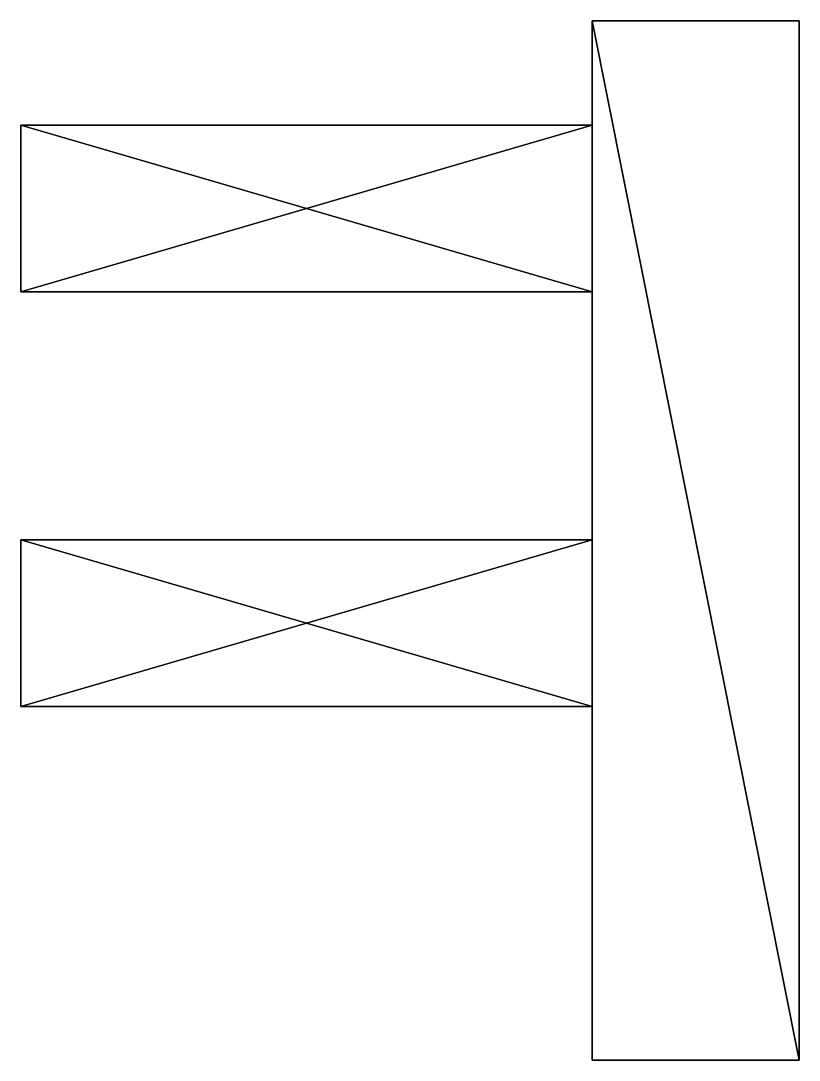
# Model space of a CAD drawing. Extents: x -71 to 11, y -17 to 92.
import ezdxf

# ---------------------------------------------------------------- set-up
doc = ezdxf.new("R2010")
doc.units = 0
doc.layers.add('fence09', color=250, linetype='CONTINUOUS')

msp = doc.modelspace()

# ---------------------------------------------------------------- meshes
at = {"layer": 'fence09'}
mesh = msp.add_polyface(dxfattribs=at)
corners = [(-70.780046, 80.960057, -4.716662), (-70.780046, 80.960057, 4.716662), (-70.780046, 19.92316, -4.716662), (-70.780046, 19.92316, 4.716662), (-70.780046, 37.421882, -4.716662), (-70.780046, 37.421882, 4.716662), (-70.780046, 63.461335, -4.716662), (-70.780046, 63.461335, 4.716662), (-10.785084, 37.421882, 4.716662), (-10.785084, 37.421882, -4.716662), (-10.785084, 63.461335, 4.716662), (-10.785084, 63.461335, -4.716662), (-10.785084, 80.960057, -4.716662), (-10.785084, 10.965168, -4.716662), (-10.785084, 19.92316, 4.716662), (-10.785084, 19.92316, -4.716662), (10.943706, -17.193525, 6.037753), (10.943706, 91.925225, 6.037753), (-10.785084, -17.193525, 6.037753), (-10.785084, 91.925225, 6.037753), (-10.785084, -17.193525, -6.037753), (-10.785084, 91.925225, -6.037753), (10.943706, -17.193525, -6.037753), (10.943706, 91.925225, -6.037753), (-10.785084, 10.965168, 4.716662), (-10.785084, 80.960057, 4.716662)]
mesh.append_faces([[corners[k] for k in face] for face in [(18, 14, 8), (17, 19, 21), (15, 13, 20), (18, 8, 10), (18, 24, 14), (20, 18, 16), (21, 12, 11), (9, 11, 10), (10, 25, 19), (19, 17, 16), (1, 25, 10), (11, 9, 20), (22, 23, 21), (16, 17, 23), (5, 3, 2), (0, 12, 25), (7, 6, 0), (20, 13, 24), (9, 15, 20), (13, 15, 14), (19, 25, 12), (6, 11, 12), (3, 14, 15), (5, 8, 14), (4, 9, 8), (2, 15, 9), (7, 10, 11), (17, 21, 23), (18, 10, 19), (20, 16, 22), (9, 10, 8), (19, 16, 18), (1, 10, 7), (11, 20, 21), (22, 21, 20), (16, 23, 22), (5, 2, 4), (0, 25, 1), (7, 0, 1), (20, 24, 18), (13, 14, 24), (19, 12, 21), (6, 12, 0), (3, 15, 2), (5, 14, 3), (4, 8, 5), (2, 9, 4), (7, 11, 6)]])

doc.saveas('drawing.dxf')
